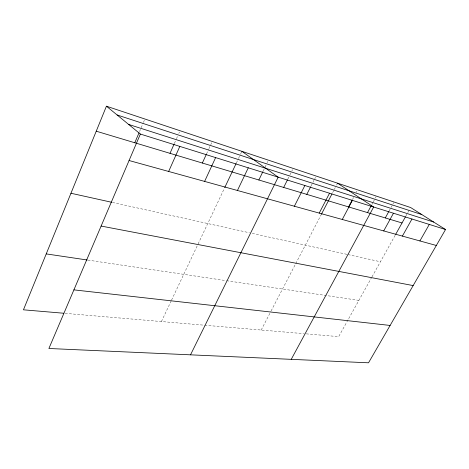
<?xml version="1.0" encoding="UTF-8"?>
<svg xmlns="http://www.w3.org/2000/svg" width="469" height="469" viewBox="0 0 469 469"><rect width="100%" height="100%" fill="white"/><g stroke="black" fill="none" stroke-linecap="round" stroke-linejoin="round"><path stroke-width="0.35" stroke-dasharray="2.35 1.76" d="M139.557 131.543L143.209 122.966M143.491 122.309L144.335 120.328M174.433 143.35L176.197 139.363M176.491 138.695L177.669 136.033M178.847 133.372L179.439 132.041M206.542 153.873L208.641 149.294M208.94 148.638L210.44 145.367M210.739 144.716L211.636 142.752M161.43 321.552L171.238 300.793M171.543 300.142L197.789 244.613M198.1 243.956L224.422 188.262M236.394 162.931L238.223 159.061M238.528 158.416L240.357 154.541M240.661 153.896L241.576 151.962M263.197 171.044L264.751 167.843M265.061 167.204L266.925 163.37M267.236 162.731L267.858 161.453M287.79 179.187L289.684 175.383M290 174.744L291.583 171.572M291.894 170.939L292.527 169.667M310.982 186.164L312.594 183.004M312.917 182.371L315.49 177.317M261.192 330.035L270.765 311.627M271.1 310.988L321.406 214.269M332.644 192.653L333.957 190.127M334.286 189.499L335.271 187.606M336.584 185.085L337.24 183.819M352.588 199.337L353.591 197.443M356.27 192.39L356.938 191.129M371.946 204.361L372.972 202.456M373.318 201.822L375.024 198.657M375.364 198.024L376.05 196.757M389.135 210.921L392.635 204.548M392.981 203.909L393.684 202.637M348.016 319.887L338.694 336.625L304.399 333.705M348.707 318.65L371.659 277.46M372.011 276.833L395.349 234.946M405.814 216.168L409.255 209.995M65.168 313.362L203.951 325.164M204.666 325.228L303.678 333.647M87.855 260.09L225.9 280.609M226.609 280.714L358.891 300.377M112.472 202.444L249.473 232.771M252.269 233.392L347.271 254.421M347.969 254.573L380.412 261.755"/><path stroke-width="0.7" d="M106.434 106.199L140.366 134.058L48.893 348.49L368.528 362.801L445.55 229.517L410.627 207.527L106.434 106.199L23.45 309.816L63.708 313.239M134.785 142.758L139 132.862M170.013 153.334L174.134 144.018M168.652 171.466L179.82 146.398M202.344 163.036L206.243 154.53M204.613 181.409L215.629 157.596M224.727 187.612L236.089 163.581M237.431 190.484L248.283 167.814M258.853 179.99L262.886 171.683M190.52 354.834L278.176 177.165L241.881 151.317M283.681 187.442L287.474 179.82M294.374 206.225L304.868 185.513M306.796 194.377L310.66 186.791M319.225 213.102L329.537 193.228M321.406 214.269L331.988 193.914M348.573 206.911L352.254 199.97M342.276 219.474L352.401 200.38M367.503 212.592L371.266 205.627M291.243 359.342L373.658 207.028L337.563 183.191M385.289 217.933L388.789 211.56M383.706 230.93L393.468 213.225M395.701 234.312L405.474 216.784M402.39 236.095L411.97 219.017M419.896 240.937L429.293 224.434M73.903 289.871L390.114 325.451M46.238 253.905L87.146 259.984M101.122 226.058L413.154 285.586M70.954 193.257L111.763 202.291M129.075 160.521L436.328 245.48M96.245 131.197L402.033 222.957M140.366 134.058L445.55 229.517M128.641 124.432L433.684 222.048M117.115 114.969L421.819 214.573"/></g></svg>
